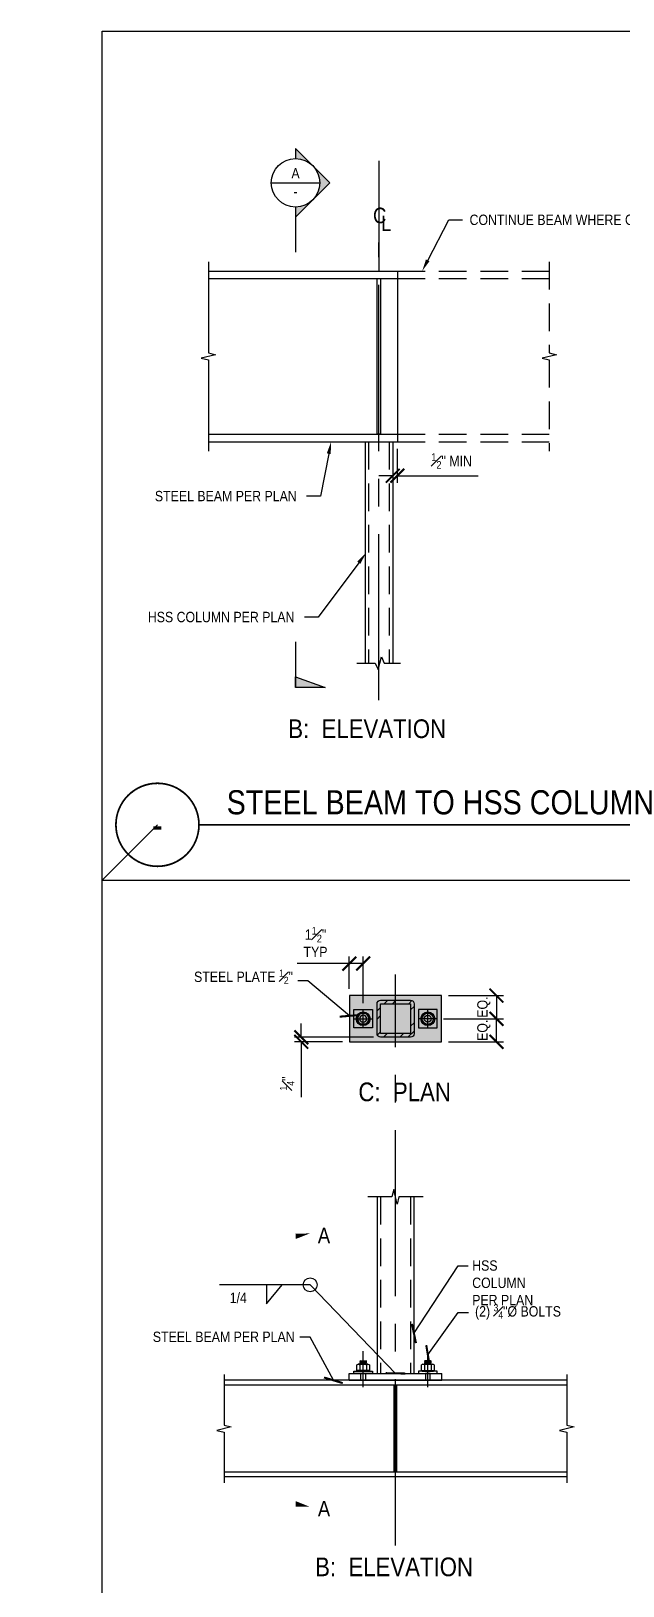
# Model space of a CAD drawing. Header units: inches. Extents: x -16404 to 14624, y -1591 to 16152.
# Drawn here: x -8643.2 to -8579.1, y 8639.5 to 8808 of the extents above; entities that cross this region are included whole.
import ezdxf
from ezdxf import colors
from ezdxf.entities.mleader import LeaderData, LeaderLine
from ezdxf.enums import TextEntityAlignment as Align
from ezdxf.math import Vec2, Vec3

# ---------------------------------------------------------------- set-up
doc = ezdxf.new("R2010")
doc.units = ezdxf.units.IN
doc.header["$LTSCALE"] = 24
doc.header["$MEASUREMENT"] = 0
for name, pattern in [('CENTER2', [1.125, 0.75, -0.125, 0.125, -0.125]), ('HIDDEN2', [0.1875, 0.125, -0.0625]), ('PHANTOM2', [1.25, 0.625, -0.125, 0.125, -0.125, 0.125, -0.125])]:
    doc.linetypes.add(name, pattern=pattern)
doc.layers.get('0').update_dxf_attribs({"linetype": 'CONTINUOUS'})
doc.layers.get('DefPoints').update_dxf_attribs({"color": 251, "linetype": 'CONTINUOUS'})
for name, color, linetype in [('S-ANNO-DIMS', 2, 'CONTINUOUS'), ('S-ANNO-NOTE', 4, 'CONTINUOUS'), ('S-BOLT', 2, 'CONTINUOUS'), ('S-BREAK', 2, 'CONTINUOUS'), ('S-DETL-SYMB', 4, 'CONTINUOUS'), ('S-DETL-SYMB @ 1', 4, 'CONTINUOUS'), ('S-STEEL', 4, 'CONTINUOUS')]:
    doc.layers.add(name, color=color, linetype=linetype)
doc.layers.add('S-ANNO-GRID-NONPLOT', color=251, linetype='CONTINUOUS', plot=False)
doc.layers.add('S-HATCH1', color=1, linetype='CONTINUOUS', transparency=0.5)
doc.layers.add('S-POCHE-237', color=7, linetype='CONTINUOUS', true_color=0xededed, transparency=0.8)
doc.styles.add('Arial', font='arial.ttf', dxfattribs={"width": 0.85})
doc.dimstyles.new('DIM-12$0', dxfattribs={"dimscale": 12, "dimtxt": 0.09375, "dimasz": 0.109375, "dimexe": 0.0625, "dimexo": 0.0625, "dimgap": 0.0625, "dimtad": 1, "dimdec": 4, "dimzin": 11, "dimdsep": 46, "dimlunit": 4, "dimtxsty": 'Arial', "dimblk": 'ARCHTICK', "dimblk1": 'ARCHTICK', "dimblk2": 'ARCHTICK', "dimsah": 1, "dimcen": 0.125, "dimdle": 0.0625, "dimclrd": 256, "dimclre": 256, "dimclrt": 4, "dimadec": 0, "dimazin": 0, "dimtfac": 0.75, "dimtdec": 4, "dimtofl": 0, "dimtmove": 0, "dimatfit": 3, "dimldrblk": 'ARCHTICK', "dimfxl": 1, "dimfrac": 1, "dimtolj": 1, "dimtzin": 11, "dimarcsym": 0})
doc.dimstyles.new('DIM-12$7', dxfattribs={"dimscale": 12, "dimtxt": 0.09375, "dimasz": 0.125, "dimexe": 0.0625, "dimexo": 0.0625, "dimgap": 0.0625, "dimtad": 1, "dimdec": 4, "dimzin": 11, "dimdsep": 46, "dimlunit": 4, "dimtxsty": 'Arial', "dimblk": 'ARCHTICK', "dimcen": 0.125, "dimclrd": 256, "dimclre": 256, "dimclrt": 4, "dimadec": 0, "dimazin": 0, "dimtfac": 0.75, "dimtdec": 4, "dimtofl": 0, "dimtmove": 0, "dimatfit": 3, "dimldrblk": 'ARCHTICK', "dimfxl": 1, "dimfrac": 1, "dimtolj": 1, "dimtzin": 11, "dimarcsym": 0})

# ---------------------------------------------------------------- blocks, each defined once
blk = doc.blocks.new('_ARCHTICK')
at = {"color": 0, "linetype": 'ByBlock', "const_width": 0.15}
blk.add_lwpolyline([(-0.5, -0.5), (0.5, 0.5)], dxfattribs=at)
blk = doc.blocks.new('*D1082')
at = {"layer": 'DefPoints', "color": 0, "transparency": 16777216}
for p in [(-8604.04, 8763.49), (-8603.54, 8763.49), (-8603.54, 8759.81)]:
    blk.add_point(p, dxfattribs=at)
at = {"layer": 'S-ANNO-DIMS', "lineweight": -2, "transparency": 16777216}
for p, q in [((-8604.04, 8762.74), (-8604.04, 8759.06)), ((-8603.54, 8762.74), (-8603.54, 8759.06)), ((-8604.04, 8759.81), (-8605.54, 8759.81)), ((-8603.54, 8759.81), (-8594.78, 8759.81))]:
    blk.add_line(p, q, dxfattribs=at)
at = {"layer": 'S-ANNO-DIMS', "lineweight": -2, "transparency": 16777216, "xscale": 1.5, "yscale": 1.5, "zscale": 1.5}
blk.add_blockref('_ARCHTICK', (-8604.04, 8759.81), dxfattribs=at)
at = {"layer": 'S-ANNO-DIMS', "lineweight": -2, "transparency": 16777216, "xscale": 1.5, "yscale": 1.5, "zscale": 1.5, "rotation": 180}
blk.add_blockref('_ARCHTICK', (-8603.54, 8759.81), dxfattribs=at)
at = {"layer": 'S-ANNO-DIMS', "color": 4, "transparency": 16777216, "insert": (-8597.66, 8761.41), "char_height": 1.125, "attachment_point": 5, "style": 'Arial'}
blk.add_mtext('\\A1;{\\H0.75x;\\S1#2;}" MIN', dxfattribs=at)
blk = doc.blocks.new('nut-f-h')
for p, q in [((-0.84, -0.06), (-0.84, 0)), ((0.84, 0), (-0.84, 0)), ((0.84, -0.06), (0.84, 0)), ((-0.84, -0.06), (-0.94, -0.06)), ((-0.94, -0.88), (-0.94, -0.06)), ((0.84, -0.06), (-0.84, -0.06)), ((0.7, -1), (-0.7, -1)), ((-0.39, -1), (-0.5, -1.06)), ((-0.5, -1.06), (0.5, -1.12)), ((-0.39, -1.12), (-0.5, -1.06)), ((-0.39, -1.12), (-0.5, -1.19)), ((-0.5, -1.19), (0.5, -1.25)), ((-0.39, -1.25), (-0.5, -1.19)), ((-0.39, -1.25), (-0.5, -1.31)), ((-0.5, -1.31), (0.5, -1.38)), ((-0.39, -1.38), (-0.5, -1.31)), ((-0.39, -1.38), (-0.5, -1.44)), ((-0.5, -1.44), (0.09, -1.47)), ((-0.39, -1.5), (-0.5, -1.44)), ((-0.47, -0.88), (-0.47, -0.06)), ((0.39, -1.06), (-0.39, -1)), ((0.39, -1.19), (-0.39, -1.12)), ((0.39, -1.31), (-0.39, -1.25)), ((0.39, -1.44), (-0.39, -1.38)), ((-0.39, -1.5), (0.5, -1.5)), ((-0.39, -1.5), (-0.39, -1.5)), ((0.5, -1), (0.39, -1.06)), ((0.5, -1.12), (0.39, -1.06)), ((0.5, -1.12), (0.39, -1.19)), ((0.5, -1.25), (0.39, -1.19)), ((0.5, -1.25), (0.39, -1.31)), ((0.5, -1.38), (0.39, -1.31)), ((0.5, -1.38), (0.39, -1.44)), ((0.5, -1.5), (0.39, -1.44)), ((0.47, -0.88), (0.47, -0.06)), ((0.94, -0.06), (0.84, -0.06)), ((0.94, -0.88), (0.94, -0.06))]:
    blk.add_line(p, q)
for centre, radius, start, end in [((-0.7, -0.72), 0.283, 213.8901, 326.1099), ((0, -0.06), 0.943, 240.1583, 299.8417), ((0.7, -0.72), 0.283, 213.8901, 326.1099)]:
    blk.add_arc(centre, radius, start, end)
blk = doc.blocks.new('TS4X4')
blk.add_lwpolyline([(-0.135, -0.167, -0.414214), (-0.167, -0.135), (-0.167, 0.135, -0.414214), (-0.135, 0.167), (0.135, 0.167, -0.414214), (0.167, 0.135), (0.167, -0.135, -0.414214), (0.135, -0.167)], format="xyb", close=True)
blk.add_lwpolyline([(-0.135, -0.135), (-0.135, 0.135), (0.135, 0.135), (0.135, -0.135)], close=True)
blk = doc.blocks.new('*D1083')
at = {"layer": 'DefPoints', "color": 0, "transparency": 16777216}
for p in [(-8598.73, 8703.48), (-8599.3, 8700.97), (-8592.8, 8700.97)]:
    blk.add_point(p, dxfattribs=at)
at = {"layer": 'S-ANNO-DIMS', "lineweight": -2, "transparency": 16777216}
for p, q in [((-8597.98, 8703.48), (-8592.05, 8703.48)), ((-8592.8, 8703.48), (-8592.8, 8700.97)), ((-8598.55, 8700.97), (-8592.05, 8700.97))]:
    blk.add_line(p, q, dxfattribs=at)
at = {"layer": 'S-ANNO-DIMS', "lineweight": -2, "transparency": 16777216, "xscale": 1.5, "yscale": 1.5, "zscale": 1.5}
for p, rotation in [((-8592.8, 8703.48), 90), ((-8592.8, 8700.97), 270)]:
    blk.add_blockref('_ARCHTICK', p, dxfattribs=dict(at, rotation=rotation))
at = {"layer": 'S-ANNO-DIMS', "color": 4, "transparency": 16777216, "insert": (-8594.16, 8702.23), "char_height": 1.125, "attachment_point": 5, "rotation": 90, "style": 'Arial'}
blk.add_mtext('\\A1;EQ.', dxfattribs=at)
blk = doc.blocks.new('*D1084')
at = {"layer": 'DefPoints', "color": 0, "transparency": 16777216}
for p in [(-8599.3, 8700.97), (-8592.8, 8700.97), (-8598.73, 8698.47)]:
    blk.add_point(p, dxfattribs=at)
at = {"layer": 'S-ANNO-DIMS', "lineweight": -2, "transparency": 16777216}
for p, q in [((-8598.55, 8700.97), (-8592.05, 8700.97)), ((-8592.8, 8698.47), (-8592.8, 8700.97)), ((-8597.98, 8698.47), (-8592.05, 8698.47))]:
    blk.add_line(p, q, dxfattribs=at)
at = {"layer": 'S-ANNO-DIMS', "lineweight": -2, "transparency": 16777216, "xscale": 1.5, "yscale": 1.5, "zscale": 1.5}
for p, rotation in [((-8592.8, 8700.97), 90), ((-8592.8, 8698.47), 270)]:
    blk.add_blockref('_ARCHTICK', p, dxfattribs=dict(at, rotation=rotation))
at = {"layer": 'S-ANNO-DIMS', "color": 4, "transparency": 16777216, "insert": (-8594.16, 8699.72), "char_height": 1.125, "attachment_point": 5, "rotation": 90, "style": 'Arial'}
blk.add_mtext('\\A1;EQ.', dxfattribs=at)
blk = doc.blocks.new('*D1085')
at = {"layer": 'DefPoints', "color": 0, "transparency": 16777216}
for p in [(-8608.74, 8706.95), (-8608.74, 8703.48), (-8607.24, 8701.91)]:
    blk.add_point(p, dxfattribs=at)
at = {"layer": 'S-ANNO-DIMS', "lineweight": -2, "transparency": 16777216}
for p, q in [((-8608.74, 8704.23), (-8608.74, 8707.7)), ((-8607.24, 8702.66), (-8607.24, 8707.7)), ((-8608.74, 8706.95), (-8614.4, 8706.95)), ((-8607.24, 8706.95), (-8608.74, 8706.95))]:
    blk.add_line(p, q, dxfattribs=at)
at = {"layer": 'S-ANNO-DIMS', "lineweight": -2, "transparency": 16777216, "xscale": 1.5, "yscale": 1.5, "zscale": 1.5, "rotation": 180}
blk.add_blockref('_ARCHTICK', (-8608.74, 8706.95), dxfattribs=at)
at = {"layer": 'S-ANNO-DIMS', "lineweight": -2, "transparency": 16777216, "xscale": 1.5, "yscale": 1.5, "zscale": 1.5}
blk.add_blockref('_ARCHTICK', (-8607.24, 8706.95), dxfattribs=at)
at = {"layer": 'S-ANNO-DIMS', "color": 4, "transparency": 16777216, "insert": (-8612.4, 8709.29), "char_height": 1.125, "attachment_point": 5, "style": 'Arial'}
blk.add_mtext('\\A1;1{\\H0.75x;\\S1#2;}"\\PTYP', dxfattribs=at)
blk = doc.blocks.new('NUT-H')
blk.add_lwpolyline([(0.94, 0), (0.47, 0.81), (-0.47, 0.81), (-0.94, 0), (-0.47, -0.81), (0.47, -0.81)], close=True)
for radius in [0.812, 0.5]:
    blk.add_circle((0, 0), radius)
blk = doc.blocks.new('*D1086')
at = {"layer": 'DefPoints', "color": 0, "transparency": 16777216}
for p in [(-8613.94, 8698.47), (-8608.74, 8698.47), (-8605.36, 8698.97)]:
    blk.add_point(p, dxfattribs=at)
at = {"layer": 'S-ANNO-DIMS', "lineweight": -2, "transparency": 16777216}
for p, q in [((-8613.94, 8698.97), (-8613.94, 8700.47)), ((-8606.11, 8698.97), (-8614.69, 8698.97)), ((-8609.49, 8698.47), (-8614.69, 8698.47)), ((-8613.94, 8698.47), (-8613.94, 8692.49))]:
    blk.add_line(p, q, dxfattribs=at)
at = {"layer": 'S-ANNO-DIMS', "lineweight": -2, "transparency": 16777216, "xscale": 1.5, "yscale": 1.5, "zscale": 1.5}
for p, rotation in [((-8613.94, 8698.97), 270), ((-8613.94, 8698.47), 90)]:
    blk.add_blockref('_ARCHTICK', p, dxfattribs=dict(at, rotation=rotation))
at = {"layer": 'S-ANNO-DIMS', "color": 4, "transparency": 16777216, "insert": (-8615.48, 8693.95), "char_height": 1.125, "attachment_point": 5, "rotation": 90, "style": 'Arial'}
blk.add_mtext('\\A1;{\\H0.7x;\\S1#4;}"', dxfattribs=at)
blk = doc.blocks.new('*U321')
at = {"const_width": 0.188}
for points in [[(-4.5, 0, -1), (4.5, 0, 3.732051)], [(-4.5, 0, 1), (4.5, 0, -3.732051)]]:
    blk.add_lwpolyline(points, format="xyb", dxfattribs=at)
blk.add_lwpolyline([(4.5, 0), (82.21, 0)], dxfattribs=at)
blk.add_circle((0, 0), 4.5)
at = {"style": 'Arial', "width": 0.85}
for tag, p in [('DWG_TITLE_1', (7.5, 6.19)), ('DWG_TITLE_2', (7.5, 2.44))]:
    blk.add_attdef(tag, text='', height=2.62, dxfattribs=at).set_placement(p, align=Align.MIDDLE_LEFT)
blk.add_attdef('#', text='', height=3, dxfattribs=at).set_placement((0, 0), align=Align.MIDDLE_CENTER)
blk.add_attdef('SCALE', text='', height=1.12, dxfattribs=at).set_placement((81.08, -1.12), align=Align.TOP_RIGHT)
blk = doc.blocks.new('*U358')
at = {"layer": 'S-DETL-SYMB'}
h = blk.add_hatch(color=4, dxfattribs=at)
edge = h.paths.add_edge_path()
edge.add_line((0, -0.219), (0, -0.309))
edge.add_line((0, -0.309), (0.309, 0))
edge.add_line((0.309, 0), (0, 0.309))
edge.add_line((0, 0.309), (0, 0.219))
edge.add_arc((0, 0), 0.219, -90, 90, ccw=False)
blk.add_line((-0.219, 0), (0.219, 0), dxfattribs=at)
at = {"layer": 'S-DETL-SYMB', "color": 2, "linetype": 'PHANTOM2'}
for p, q in [((0, -0.313), (0, -0.626)), ((0, -4.144), (0, -4.557))]:
    blk.add_line(p, q, dxfattribs=at)
at = {"layer": 'S-DETL-SYMB'}
blk.add_lwpolyline([(0, -0.219), (0, -0.309), (0.309, 0), (0, 0.309), (0, 0.219, -1)], format="xyb", close=True, dxfattribs=at)
blk.add_lwpolyline([(0, -4.461), (0.267, -4.557), (0, -4.557)], close=True, dxfattribs=at)
blk.add_circle((0, 0), 0.219, dxfattribs=at)
blk.add_solid([(0.267, -4.557), (0, -4.461), (0, -4.557)], dxfattribs=at)
at = {"layer": 'S-DETL-SYMB', "style": 'Arial', "width": 0.85, "flags": 8}
blk.add_attdef('VIEWNUMBER', text='', height=0.0938, dxfattribs=at).set_placement((0, 0.011), align=Align.BOTTOM_CENTER)
blk.add_attdef('SHEETNUMBER', text='', height=0.0938, dxfattribs=at).set_placement((0, -0.032), align=Align.TOP_CENTER)
blk = doc.blocks.new('*D1093')
at = {"layer": 'DefPoints', "color": 0, "transparency": 16777216}
for p in [(-8604.04, 8763.49), (-8603.54, 8763.49), (-8603.54, 8759.81)]:
    blk.add_point(p, dxfattribs=at)
at = {"layer": 'S-ANNO-DIMS', "lineweight": -2, "transparency": 16777216}
for p, q in [((-8604.04, 8762.74), (-8604.04, 8759.06)), ((-8603.54, 8762.74), (-8603.54, 8759.06)), ((-8604.04, 8759.81), (-8605.54, 8759.81)), ((-8603.54, 8759.81), (-8594.78, 8759.81))]:
    blk.add_line(p, q, dxfattribs=at)
at = {"layer": 'S-ANNO-DIMS', "lineweight": -2, "transparency": 16777216, "xscale": 1.5, "yscale": 1.5, "zscale": 1.5}
blk.add_blockref('_ARCHTICK', (-8604.04, 8759.81), dxfattribs=at)
at = {"layer": 'S-ANNO-DIMS', "lineweight": -2, "transparency": 16777216, "xscale": 1.5, "yscale": 1.5, "zscale": 1.5, "rotation": 180}
blk.add_blockref('_ARCHTICK', (-8603.54, 8759.81), dxfattribs=at)
at = {"layer": 'S-ANNO-DIMS', "color": 4, "transparency": 16777216, "insert": (-8597.66, 8761.41), "char_height": 1.125, "attachment_point": 5, "style": 'Arial'}
blk.add_mtext('\\A1;{\\H0.75x;\\S1#2;}" MIN', dxfattribs=at)
blk = doc.blocks.new('CL-V12')
at = {"layer": 'DefPoints'}
blk.add_line((0, 5.94), (0, -5.94), dxfattribs=at)
at = {"layer": 'S-ANNO-NOTE', "color": 4, "char_height": 1.69, "attachment_point": 5, "style": 'Arial'}
for s, insert, width in [('C', (0.09, 0), 1.3847), ('L', (0.79, -0.84), 1.0599)]:
    blk.add_mtext(s, dxfattribs=dict(at, insert=insert, width=width))
blk = doc.blocks.new('Se_24x36_DETAILS_GRID')
for p, q in [((0, 23), (7.767, 23)), ((0, 15.333), (0, 23)), ((0, 15.333), (0.5, 15.833)), ((0, 15.333), (7.767, 15.333)), ((0, 7.667), (0, 15.333))]:
    blk.add_line(p, q)

msp = doc.modelspace()

# ---------------------------------------------------------------- hatches: boundary and pattern name
at = {"layer": 'S-HATCH1'}
h = msp.add_hatch(dxfattribs=at)
h.set_pattern_fill('ANSI32', color=256, scale=5, style=0)
h.set_pattern_definition([(45, (-2184.507, 4983.141), (-1.3258252, 1.3258252), []), (45, (-2183.6231, 4983.141), (-1.3258252, 1.3258252), [])])
h.paths.add_polyline_path([(-8602.10436, 8699.34946), (-8605.35819, 8699.34946), (-8605.35819, 8702.60328), (-8602.10436, 8702.60328)], flags=16)
h.paths.add_polyline_path([(-8601.72892, 8702.60328, 0.414213562), (-8602.10436, 8702.97873), (-8605.35819, 8702.97873, 0.414213562), (-8605.73363, 8702.60328), (-8605.73363, 8699.34946, 0.414213562), (-8605.35819, 8698.97401), (-8602.10436, 8698.97401, 0.414213562), (-8601.72892, 8699.34946)])
at = {"layer": 'S-POCHE-237'}
h = msp.add_hatch(color=256, dxfattribs=at)
h.dxf.hatch_style = 1
h.paths.add_polyline_path([(-8608.73709, 8703.47342), (-8608.73709, 8698.47342), (-8598.73709, 8698.47342), (-8598.73709, 8703.47342)])

# ---------------------------------------------------------------- linework, layer by layer
at = {"layer": 'S-ANNO-DIMS', "color": 1, "linetype": 'CENTER2'}
for p, q in [((-8605.53653, 8735.49604), (-8605.53653, 8785.0733)), ((-8603.73709, 8643.89846), (-8603.73709, 8705.78123))]:
    msp.add_line(p, q, dxfattribs=at)
at = {"layer": 'S-ANNO-DIMS'}
for p, q in [((-8607.24286, 8661.05326), (-8607.24286, 8664.94294)), ((-8600.23132, 8661.05326), (-8600.23132, 8664.94294))]:
    msp.add_line(p, q, dxfattribs=at)
at = {"layer": 'S-ANNO-NOTE'}
for points in [[(-8614.5488, 8675.39079, 0, 0, 0), (-8614.5488, 8677.4188, 0.5625, 0.5625, 0), (-8614.499, 8677.4188, 0.5625, 0, 0), (-8613.04572, 8677.70005, 0, 0, 0)], [(-8614.5488, 8650.4056, 0, 0, 0), (-8614.5488, 8648.37759, 0.5625, 0.5625, 0), (-8614.499, 8648.37759, 0.5625, 0, 0), (-8613.04572, 8648.09634, 0, 0, 0)]]:
    msp.add_lwpolyline(points, format="xyseb", dxfattribs=at)
at = {"layer": 'S-BOLT'}
for p, q in [((-8608.17459, 8700.97342), (-8606.29959, 8700.97342)), ((-8607.23709, 8700.03592), (-8607.23709, 8701.91092)), ((-8599.29959, 8700.97342), (-8601.17459, 8700.97342)), ((-8600.23709, 8700.03592), (-8600.23709, 8701.91092)), ((-8607.5049, 8662.54192), (-8606.98082, 8662.54192)), ((-8599.96928, 8662.54192), (-8600.49336, 8662.54192))]:
    msp.add_line(p, q, dxfattribs=at)
for points in [[(-8608.23709, 8701.97342), (-8606.23709, 8701.97342), (-8606.23709, 8699.97342), (-8608.23709, 8699.97342)], [(-8599.23709, 8701.97342), (-8601.23709, 8701.97342), (-8601.23709, 8699.97342), (-8599.23709, 8699.97342)], [(-8608.24139, 8662.54192), (-8608.24139, 8662.79192), (-8606.24139, 8662.79192), (-8606.24139, 8662.54192)], [(-8599.23279, 8662.54192), (-8599.23279, 8662.79192), (-8601.23279, 8662.79192), (-8601.23279, 8662.54192)]]:
    msp.add_lwpolyline(points, close=True, dxfattribs=at)
for points in [[(-8607.5049, 8661.79105), (-8607.5049, 8662.54192)], [(-8606.98082, 8662.54192), (-8606.98082, 8661.79105)], [(-8600.49336, 8662.54192), (-8600.49336, 8661.79105)], [(-8599.96928, 8661.79105), (-8599.96928, 8662.54192)]]:
    msp.add_lwpolyline(points, dxfattribs=at)
for centre in [(-8607.23709, 8700.97342), (-8600.23709, 8700.97342)]:
    msp.add_circle(centre, 0.75, dxfattribs=at)
at = {"layer": 'S-BREAK'}
for points in [[(-8624.00208, 8782.99108), (-8624.00274, 8773.11966), (-8623.22438, 8772.93037), (-8624.78109, 8772.5518), (-8624.00274, 8772.36251), (-8624.00208, 8762.49108)], [(-8600.73479, 8681.67054), (-8603.35851, 8681.67056), (-8603.5478, 8680.89221), (-8603.92637, 8682.44891), (-8604.11566, 8681.67056), (-8606.7394, 8681.67057)], [(-8622.30334, 8662.43397), (-8622.30334, 8656.93463), (-8621.52498, 8656.74534), (-8623.08169, 8656.36677), (-8622.30334, 8656.17748), (-8622.30334, 8650.67814)], [(-8585.17084, 8662.43397), (-8585.17084, 8656.93463), (-8584.39249, 8656.74534), (-8585.9492, 8656.36677), (-8585.17084, 8656.17748), (-8585.17084, 8650.67814)]]:
    msp.add_lwpolyline(points, dxfattribs=at)
at = {"layer": 'S-BREAK', "flags": 128}
msp.add_lwpolyline([(-8607.93044, 8739.5093), (-8605.92485, 8739.5093), (-8605.60469, 8738.81678), (-8605.2676, 8740.20051), (-8604.94805, 8739.5093), (-8603.18912, 8739.5093)], dxfattribs=at)
at = {"layer": 'S-STEEL'}
for p, q in [((-8624.00208, 8781.99108), (-8603.53653, 8781.99108)), ((-8603.53653, 8781.99108), (-8603.53653, 8763.49108)), ((-8624.00208, 8781.17858), (-8603.53653, 8781.17858)), ((-8624.00208, 8764.30358), (-8603.53653, 8764.30358)), ((-8624.00208, 8763.49108), (-8603.53653, 8763.49108)), ((-8607.03653, 8763.49108), (-8607.03653, 8739.5093)), ((-8604.03653, 8763.49108), (-8604.03653, 8739.5093)), ((-8605.7394, 8681.67057), (-8605.7394, 8662.54192)), ((-8601.73479, 8681.67057), (-8601.73479, 8662.54192)), ((-8612.98135, 8672.13841), (-8622.78924, 8672.13841)), ((-8617.7103, 8670.07348), (-8616.00276, 8672.13841)), ((-8617.7103, 8672.13841), (-8617.7103, 8670.07348)), ((-8608.74286, 8662.54192), (-8598.73132, 8662.54192)), ((-8608.74286, 8661.79105), (-8608.74286, 8662.54192)), ((-8598.73132, 8661.79105), (-8598.73132, 8662.54192)), ((-8608.74286, 8661.79105), (-8598.73132, 8661.79105))]:
    msp.add_line(p, q, dxfattribs=at)
at = {"layer": 'S-STEEL', "color": 2, "linetype": 'HIDDEN2'}
for p, q in [((-8603.53653, 8781.99108), (-8587.07098, 8781.99108)), ((-8603.53653, 8781.17858), (-8587.07098, 8781.17858)), ((-8606.66153, 8763.49108), (-8606.66153, 8739.5093)), ((-8604.41153, 8763.49108), (-8604.41153, 8739.5093)), ((-8603.53653, 8764.30358), (-8587.07098, 8764.30358)), ((-8603.53653, 8763.49108), (-8587.07098, 8763.49108)), ((-8605.36396, 8681.67057), (-8605.36396, 8662.54192)), ((-8602.11022, 8681.67057), (-8602.11022, 8662.54192))]:
    msp.add_line(p, q, dxfattribs=at)
at = {"layer": 'S-STEEL', "color": 3}
for p, q in [((-8585.17084, 8661.79105), (-8622.30334, 8661.79105)), ((-8585.17084, 8661.28105), (-8622.30334, 8661.28105)), ((-8585.17084, 8651.83105), (-8622.30334, 8651.83105)), ((-8585.17084, 8651.32105), (-8622.30334, 8651.32105))]:
    msp.add_line(p, q, dxfattribs=at)
at = {"layer": 'S-STEEL', "color": 2, "linetype": 'HIDDEN2'}
msp.add_lwpolyline([(-8587.07098, 8782.99108), (-8587.07163, 8773.11966), (-8586.29328, 8772.93037), (-8587.84999, 8772.5518), (-8587.07163, 8772.36251), (-8587.07098, 8762.49108)], dxfattribs=at)
at = {"layer": 'S-STEEL'}
for points in [[(-8605.72403, 8781.17858), (-8605.34903, 8781.17858), (-8605.34903, 8764.30358), (-8605.72403, 8764.30358)], [(-8608.73709, 8703.47342), (-8608.73709, 8698.47342), (-8598.73709, 8698.47342), (-8598.73709, 8703.47342)], [(-8603.86209, 8661.28105), (-8603.61209, 8661.28105), (-8603.61209, 8651.83105), (-8603.86209, 8651.83105)]]:
    msp.add_lwpolyline(points, close=True, dxfattribs=at)
msp.add_circle((-8612.98135, 8672.13841), 0.75088, dxfattribs=at)

# ---------------------------------------------------------------- block references
at = {"layer": 'S-ANNO-GRID-NONPLOT', "xscale": 12, "yscale": 12, "zscale": 12}
msp.add_blockref('Se_24x36_DETAILS_GRID', (-8635.5314, 8532), dxfattribs=at)
at = {"layer": 'S-ANNO-NOTE'}
msp.add_blockref('CL-V12', (-8605.53653, 8788.00932), dxfattribs=at)
msp.add_blockref('*U321', (-8629.5314, 8721.98847), dxfattribs=at).add_auto_attribs({'#': '-', 'DWG_TITLE_2': 'STEEL BEAM TO HSS COLUMN', 'SCALE': 'SCALE: N.T.S.'})
at = {"layer": 'S-BOLT', "yscale": 0.75, "zscale": 0.75, "rotation": 180}
for name, p, xscale in [('NUT-H', (-8607.23709, 8700.97342), -0.75), ('NUT-H', (-8600.23709, 8700.97342), 0.75), ('nut-f-h', (-8607.24139, 8662.79192), -0.75), ('nut-f-h', (-8600.23279, 8662.79192), 0.75)]:
    msp.add_blockref(name, p, dxfattribs=dict(at, xscale=xscale))
at = {"layer": 'S-DETL-SYMB @ 1', "xscale": 12, "yscale": 12, "zscale": 12}
msp.add_blockref('*U358', (-8614.56737, 8791.56112), dxfattribs=at).add_auto_attribs({'VIEWNUMBER': 'A', 'SHEETNUMBER': '-'})
at = {"layer": 'S-STEEL', "xscale": 12.01414285714286, "yscale": 12.01414285714286, "zscale": 12.01414285714286}
msp.add_blockref('TS4X4', (-8603.73127, 8700.97637), dxfattribs=at)

# ---------------------------------------------------------------- texts
at = {"layer": 'S-ANNO-NOTE', "color": 6, "char_height": 2.025, "width": 31.0800653, "attachment_point": 8, "style": 'Arial'}
for s, insert in [('B:  ELEVATION', (-8606.80403, 8731.361)), ('C:  PLAN', (-8602.74515, 8692.00352)), ('B:  ELEVATION', (-8603.89072, 8640.53079))]:
    msp.add_mtext(s, dxfattribs=dict(at, insert=insert))
at = {"layer": 'S-ANNO-NOTE', "color": 4, "char_height": 1.125, "style": 'Arial'}
for s, insert, width, attachment_point in [('\\A1;STEEL PLATE {\\H0.7x;\\S1#2;}"', (-8614.8445, 8706.30515), 22.5302798, 3), ('HSS COLUMN PER PLAN', (-8595.42389, 8674.79247), 8.8086195, 1), ('\\A1;(2) {\\H0.7x;\\S3#4;}"%%C BOLTS', (-8595.11544, 8670.04888), 9.4183961, 1), ('STEEL BEAM PER PLAN', (-8614.66745, 8667.06501), 22.5302798, 3)]:
    msp.add_mtext(s, dxfattribs=dict(at, insert=insert, width=width, attachment_point=attachment_point))
at = {"layer": 'S-ANNO-NOTE', "char_height": 1.6875, "attachment_point": 4, "style": 'Arial'}
for insert, width in [((-8612.1501, 8677.48228), 1.6946956), ((-8612.1501, 8647.87857), 1.7603997)]:
    msp.add_mtext('A', dxfattribs=dict(at, insert=insert, width=width))
at = {"layer": 'S-STEEL', "style": 'Arial', "width": 0.85}
msp.add_text('1/4', height=1.125, dxfattribs=at).set_placement((-8619.84654, 8670.16342), align=Align.RIGHT)

# ---------------------------------------------------------------- dimensions: what is measured, and where the dimension line sits
at = {"layer": 'S-ANNO-DIMS'}
for picture in ['*D1082', '*D1093']:
    dim = msp.add_linear_dim(base=(-8603.53653, 8759.81098), p1=(-8604.03653, 8763.49108), p2=(-8603.53653, 8763.49108), text='<> MIN', dimstyle='DIM-12$0', override={"dimasz": 0.125, "dimsah": 0, "dimdle": 0}, dxfattribs=at)
    dim.commit()
    dim.dimension.update_dxf_attribs({"geometry": picture, "text_midpoint": (-8597.6601, 8761.40857)})
for base, p1, p2, angle, text, picture, middle in [((-8608.73709, 8706.94751), (-8607.23709, 8701.91092), (-8608.73709, 8703.47932), 180, '<>\\PTYP', '*D1085', (-8612.39798, 8706.94751)), ((-8592.79708, 8700.97342), (-8598.72555, 8703.47932), (-8599.29959, 8700.97342), 90, 'EQ.', '*D1083', (-8592.79708, 8702.22637)), ((-8592.79708, 8700.97342), (-8598.72555, 8698.47342), (-8599.29959, 8700.97342), 90, 'EQ.', '*D1084', (-8592.79708, 8699.72342)), ((-8613.94389, 8698.47342), (-8605.35819, 8698.97401), (-8608.73709, 8698.47342), 90, '{\\H0.7x;\\S1#4;}"', '*D1086', (-8613.94389, 8693.95239))]:
    dim = msp.add_linear_dim(base=base, p1=p1, p2=p2, angle=angle, text=text, dimstyle='DIM-12$0', override={"dimasz": 0.125, "dimsah": 0, "dimdle": 0}, dxfattribs=at)
    dim.commit()
    dim.dimension.update_dxf_attribs({"geometry": picture, "text_midpoint": middle, "dimtype": 160})

# ---------------------------------------------------------------- leaders
for points in [[(-8608.73709, 8701.28202), (-8613.24044, 8705.08725), (-8614.32044, 8705.08725)], [(-8601.73479, 8666.86015), (-8596.93758, 8674.20153), (-8595.85758, 8674.20153)], [(-8603.73709, 8662.54192), (-8612.98135, 8672.13841), (-8622.78924, 8672.13841)], [(-8600.23132, 8664.55771), (-8596.93758, 8669.14467), (-8595.81258, 8669.14467)], [(-8610.46781, 8661.79105), (-8612.98135, 8666.44787), (-8614.10635, 8666.44787)]]:
    msp.add_leader(points, dimstyle='DIM-12$7', dxfattribs=at)
at = {"layer": 'S-ANNO-NOTE'}
ml = msp.add_multileader_mtext('Standard', dxfattribs=at)
ml.set_content('CONTINUE BEAM WHERE OCCURS', color=256, style='Arial')
ml.set_leader_properties(color=2)
ml.build(insert=Vec2(0, 0))
ml.multileader.update_dxf_attribs({"dogleg_length": 0.36, "arrow_head_size": 1.3125, "scale": 12})
ctx = ml.context
ctx.base_point, ctx.scale, ctx.char_height, ctx.arrow_head_size, ctx.landing_gap_size, ctx.plane_origin = Vec3(-8596.45997, 8787.54001), 12, 1.125, 1.3125, 0.75, Vec3(-8620.62704, 9084.12505)
notes = []
notes.append((ctx, [(0, (1, 1, 0), (-8597.95997, 8787.54001), (1, 0), 1.5, [(0, [(-8600.85034, 8781.99108)], 0, [])])]))
ctx.mtext.insert, ctx.mtext.width, ctx.mtext.flow_direction = Vec3(-8595.70997, 8788.1121), 12.9919697, 5
ml = msp.add_multileader_mtext('Standard', dxfattribs=at)
ml.set_content('COLUMN WHERE OCCURS PER PLAN', color=4, style='Arial')
ml.set_leader_properties(color=2)
ml.build(insert=Vec2(0, 0))
ml.multileader.update_dxf_attribs({"dogleg_length": 0.36, "arrow_head_size": 1.3125, "scale": 12})
ctx = ml.context
ctx.base_point, ctx.scale, ctx.char_height, ctx.arrow_head_size, ctx.landing_gap_size, ctx.plane_origin = Vec3(-8533.88787, 8777.96175), 12, 1.125, 1.3125, 1.08, Vec3(-8468.96646, 9070.20197)
ctx.text_align_type = 2
notes.append((ctx, [(0, (1, 1, 0), (-8513.07147, 8777.96175), (-1, 0), 1.5, [(0, [(-8498.74325, 8770.8592)], 0, [])])]))
ctx.mtext.insert, ctx.mtext.width, ctx.mtext.alignment, ctx.mtext.flow_direction = Vec3(-8515.65147, 8778.52425), 20, 3, 5
ml = msp.add_multileader_mtext('Standard', dxfattribs=at)
ml.set_content('STEEL BEAM PER PLAN', color=4, style='Arial')
ml.set_leader_properties(color=2)
ml.build(insert=Vec2(0, 0))
ml.multileader.update_dxf_attribs({"dogleg_length": 0.36, "arrow_head_size": 1.3125, "scale": 12})
ctx = ml.context
ctx.base_point, ctx.scale, ctx.char_height, ctx.arrow_head_size, ctx.landing_gap_size, ctx.plane_origin = Vec3(-8630.72013, 8757.60251), 12, 1.125, 1.3125, 1.08, Vec3(-8592.09842, 9054.18756)
ctx.text_align_type = 2
notes.append((ctx, [(0, (1, 1, 0), (-8611.86189, 8757.60251), (-1, 0), 1.5, [(0, [(-8610.71573, 8763.49108)], 0, [])])]))
ctx.mtext.insert, ctx.mtext.width, ctx.mtext.alignment, ctx.mtext.flow_direction = Vec3(-8614.44189, 8758.17461), 15.2135915, 3, 5
ml = msp.add_multileader_mtext('Standard', dxfattribs=at)
ml.set_content('HSS COLUMN PER PLAN', color=4, style='Arial')
ml.set_leader_properties(color=2)
ml.build(insert=Vec2(0, 0))
ml.multileader.update_dxf_attribs({"dogleg_length": 0.36, "arrow_head_size": 1.3125, "scale": 12})
ctx = ml.context
ctx.base_point, ctx.scale, ctx.char_height, ctx.arrow_head_size, ctx.landing_gap_size, ctx.plane_origin = Vec3(-8627.66924, 8744.50609), 12, 1.125, 1.3125, 1.08, Vec3(-8592.09842, 9043.17703)
ctx.text_align_type = 2
notes.append((ctx, [(0, (1, 1, 0), (-8612.1083, 8744.50609), (-1, 0), 1.5, [(0, [(-8606.92764, 8751.44521)], 0, [])])]))
ctx.mtext.insert, ctx.mtext.width, ctx.mtext.alignment, ctx.mtext.flow_direction = Vec3(-8614.6883, 8745.06859), 12.9919697, 3, 5
ml = msp.add_multileader_mtext('Standard', dxfattribs=at)
ml.set_content('\\A1;STEEL PLATE  {\\H0.7x;\\S1#2;\\H1.4286x;" w/ (4) \\H0.7x;\\S5#8;\\H1.4286x;"%%C BOLTS }', color=4, style='Arial')
ml.set_leader_properties(color=2)
ml.build(insert=Vec2(0, 0))
ml.multileader.update_dxf_attribs({"dogleg_length": 0.36, "arrow_head_size": 1.3125, "scale": 12})
ctx = ml.context
ctx.base_point, ctx.scale, ctx.char_height, ctx.arrow_head_size, ctx.landing_gap_size, ctx.plane_origin = Vec3(-8536.35052, 8745.77037), 12, 1.125, 1.3125, 1.08, Vec3(-8453.48564, 9045.4376)
ctx.text_align_type = 2
notes.append((ctx, [(0, (1, 1, 0), (-8514.96361, 8745.77037), (-1, 0), 1.5, [(0, [(-8501.74325, 8752.48001)], 0, [])])]))
ctx.mtext.insert, ctx.mtext.width, ctx.mtext.alignment, ctx.mtext.flow_direction = Vec3(-8517.54361, 8746.34247), 20, 3, 5
ml = msp.add_multileader_mtext('Standard', dxfattribs=at)
ml.set_content('COLUMN PER PLAN', color=4, style='Arial')
ml.set_leader_properties(color=2)
ml.build(insert=Vec2(0, 0))
ml.multileader.update_dxf_attribs({"dogleg_length": 0.36, "arrow_head_size": 1.3125, "scale": 12})
ctx = ml.context
ctx.base_point, ctx.scale, ctx.char_height, ctx.arrow_head_size, ctx.landing_gap_size, ctx.plane_origin = Vec3(-8531.21532, 8739.44012), 12, 1.125, 1.3125, 1.08, Vec3(-8453.48564, 9037.7128)
ctx.text_align_type = 2
notes.append((ctx, [(0, (1, 1, 0), (-8514.96361, 8739.44012), (-1, 0), 1.5, [(0, [(-8498.74325, 8748.30551)], 0, [])])]))
ctx.mtext.insert, ctx.mtext.width, ctx.mtext.alignment, ctx.mtext.flow_direction = Vec3(-8517.54361, 8740.01221), 20, 3, 5
ml = msp.add_multileader_mtext('Standard', dxfattribs=at)
ml.set_content('STEEL BEAM PER PLAN', color=4, style='Arial')
ml.set_leader_properties(color=2)
ml.build(insert=Vec2(0, 0))
ml.multileader.update_dxf_attribs({"dogleg_length": 0.36, "arrow_head_size": 1.3125, "scale": 12})
ctx = ml.context
ctx.base_point, ctx.scale, ctx.char_height, ctx.arrow_head_size, ctx.landing_gap_size, ctx.plane_origin = Vec3(-8541.25908, 8658.87793), 12, 1.125, 1.3125, 1.08, Vec3(-8502.63737, 8955.46298)
ctx.text_align_type = 2
notes.append((ctx, [(0, (1, 1, 0), (-8522.40083, 8658.87793), (-1, 0), 1.5, [(0, [(-8521.25468, 8664.7665)], 0, [])])]))
ctx.mtext.insert, ctx.mtext.width, ctx.mtext.alignment, ctx.mtext.flow_direction = Vec3(-8524.98083, 8659.45002), 15.2135915, 3, 5
ml = msp.add_multileader_mtext('Standard', dxfattribs=at)
ml.set_content('HSS COLUMN PER PLAN', color=4, style='Arial')
ml.set_leader_properties(color=2)
ml.build(insert=Vec2(0, 0))
ml.multileader.update_dxf_attribs({"dogleg_length": 0.36, "arrow_head_size": 1.3125, "scale": 12})
ctx = ml.context
ctx.base_point, ctx.scale, ctx.char_height, ctx.arrow_head_size, ctx.landing_gap_size, ctx.plane_origin = Vec3(-8534.99764, 8645.7815), 12, 1.125, 1.3125, 1.08, Vec3(-8502.63737, 8944.45245)
ctx.text_align_type = 2
notes.append((ctx, [(0, (1, 1, 0), (-8522.64724, 8645.7815), (-1, 0), 1.5, [(0, [(-8517.46659, 8652.72062)], 0, [])])]))
ctx.mtext.insert, ctx.mtext.width, ctx.mtext.alignment, ctx.mtext.flow_direction = Vec3(-8525.22724, 8646.34439), 8.8086195, 3, 5
for ctx, leaders in notes:
    for number, flags, end, landing, length, lines in leaders:
        leader = LeaderData()
        leader.index, (leader.has_last_leader_line, leader.has_dogleg_vector, leader.attachment_direction) = number, flags
        leader.last_leader_point, leader.dogleg_vector, leader.dogleg_length = Vec3(end), Vec3(landing), length
        for number, points, colour, breaks in lines:
            line = LeaderLine()
            line.index, line.vertices, line.color, line.breaks = number, Vec3.list(points), colors.encode_raw_color(colour), breaks
            leader.lines.append(line)
        ctx.leaders.append(leader)

doc.saveas('drawing.dxf')
